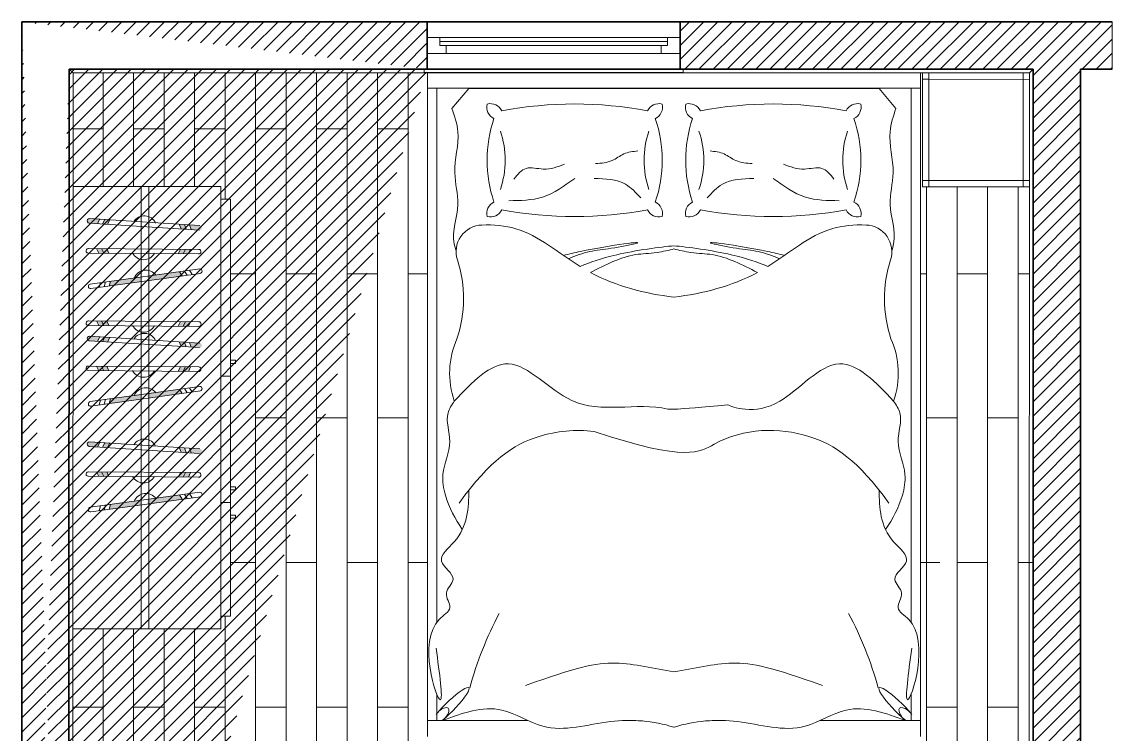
# Model space of a CAD drawing. Header units: millimetres. Extents: x -28732.7 to -28720, y -5761.5 to -5752.1.
# Drawn here: x -28726.782 to -28723.332, y -5758.895 to -5756.641 of the extents above; entities that cross this region are included whole.
import ezdxf

# ---------------------------------------------------------------- set-up
doc = ezdxf.new("R2010")
doc.units = ezdxf.units.MM
doc.layers.get('DEFPOINTS').update_dxf_attribs({"color": 210, "lineweight": 18})
for name, color, linetype, lineweight in [('A-ELEV-MBE', 7, 'Continuous', 18), ('A-GLAZ-FURR', 4, 'Continuous', 18), ('A-SECT-MCUT', 7, 'Continuous', 35), ('PAVIMENTO', 6, 'Continuous', 18)]:
    doc.layers.add(name, color=color, linetype=linetype, lineweight=lineweight)
doc.layers.add('A-ELEV-MBE4', color=41, linetype='Continuous', lineweight=13, transparency=0.25)
doc.layers.add('A-FURN', color=163, linetype='Continuous', lineweight=13, transparency=0.2)
pattern_1 = [(45, (-2.22046, 0.37514), (-0.022450640303, 0.022450640303), [])]

msp = doc.modelspace()

# ---------------------------------------------------------------- hatches: boundary and pattern name
at = {"layer": 'A-FURN'}
h = msp.add_hatch(color=256, dxfattribs=at)
h.paths.add_polyline_path([(-28726.5272, -5757.2802), (-28726.5112, -5757.2812), (-28726.5034, -5757.2672), (-28726.5193, -5757.2662)])
h.paths.add_polyline_path([(-28726.569, -5757.2776), (-28726.5432, -5757.2792), (-28726.5353, -5757.2652), (-28726.5681, -5757.2631, 1.000001)])
h.paths.add_polyline_path([(-28726.2781, -5757.296), (-28726.2621, -5757.297), (-28726.2681, -5757.2821), (-28726.2841, -5757.2811)])
h.paths.add_polyline_path([(-28726.2461, -5757.298), (-28726.2203, -5757.2996, 1), (-28726.2193, -5757.2852), (-28726.2521, -5757.2831)])
h = msp.add_hatch(color=256, dxfattribs=at)
h.paths.add_polyline_path([(-28726.5392, -5757.3725), (-28726.5231, -5757.3726), (-28726.53, -5757.3581), (-28726.546, -5757.358)])
h.paths.add_polyline_path([(-28726.5231, -5757.3726), (-28726.5071, -5757.3727), (-28726.5139, -5757.3582), (-28726.53, -5757.3581)])
h.paths.add_polyline_path([(-28726.2874, -5757.3745), (-28726.2714, -5757.3746), (-28726.2643, -5757.3602), (-28726.2804, -5757.3601)])
h.paths.add_polyline_path([(-28726.2714, -5757.3746), (-28726.2554, -5757.3747), (-28726.2483, -5757.3604), (-28726.2643, -5757.3602)])
h = msp.add_hatch(color=256, dxfattribs=at)
h.paths.add_polyline_path([(-28726.384, -5757.4598), (-28726.2749, -5757.4447), (-28726.2838, -5757.4313), (-28726.384, -5757.4452)])
h.paths.add_polyline_path([(-28726.5014, -5757.4614), (-28726.5063, -5757.4767), (-28726.4056, -5757.4628), (-28726.4056, -5757.4482)])
h = msp.add_hatch(color=256, dxfattribs=at)
h.paths.add_polyline_path([(-28726.5392, -5757.6017), (-28726.5231, -5757.6018), (-28726.53, -5757.5873), (-28726.546, -5757.5872)])
h.paths.add_polyline_path([(-28726.5231, -5757.6018), (-28726.5071, -5757.6019), (-28726.5139, -5757.5874), (-28726.53, -5757.5873)])
h.paths.add_polyline_path([(-28726.2874, -5757.6037), (-28726.2714, -5757.6038), (-28726.2643, -5757.5894), (-28726.2804, -5757.5893)])
h.paths.add_polyline_path([(-28726.2714, -5757.6038), (-28726.2554, -5757.6039), (-28726.2483, -5757.5896), (-28726.2643, -5757.5894)])
h = msp.add_hatch(color=256, dxfattribs=at)
h.paths.add_polyline_path([(-28726.5272, -5757.6521), (-28726.5112, -5757.6531), (-28726.5034, -5757.6391), (-28726.5193, -5757.6381)])
h.paths.add_polyline_path([(-28726.569, -5757.6495), (-28726.5432, -5757.6511), (-28726.5353, -5757.6371), (-28726.5681, -5757.6351, 1.000001)])
h.paths.add_polyline_path([(-28726.2781, -5757.6679), (-28726.2621, -5757.6689), (-28726.2681, -5757.654), (-28726.2841, -5757.653)])
h.paths.add_polyline_path([(-28726.2461, -5757.6699), (-28726.2203, -5757.6715, 1), (-28726.2193, -5757.6571), (-28726.2521, -5757.655)])
h = msp.add_hatch(color=256, dxfattribs=at)
h.paths.add_polyline_path([(-28726.5392, -5757.7444), (-28726.5231, -5757.7445), (-28726.53, -5757.73), (-28726.546, -5757.7299)])
h.paths.add_polyline_path([(-28726.5231, -5757.7445), (-28726.5071, -5757.7446), (-28726.5139, -5757.7301), (-28726.53, -5757.73)])
h.paths.add_polyline_path([(-28726.2874, -5757.7464), (-28726.2714, -5757.7465), (-28726.2643, -5757.7321), (-28726.2804, -5757.732)])
h.paths.add_polyline_path([(-28726.2714, -5757.7465), (-28726.2554, -5757.7466), (-28726.2483, -5757.7323), (-28726.2643, -5757.7321)])
h = msp.add_hatch(color=256, dxfattribs=at)
h.paths.add_polyline_path([(-28726.384, -5757.8317), (-28726.2749, -5757.8166), (-28726.2838, -5757.8032), (-28726.384, -5757.8171)])
h.paths.add_polyline_path([(-28726.5014, -5757.8333), (-28726.5063, -5757.8486), (-28726.4056, -5757.8347), (-28726.4056, -5757.8201)])
h = msp.add_hatch(color=256, dxfattribs=at)
h.paths.add_polyline_path([(-28726.5272, -5757.9866), (-28726.5112, -5757.9876), (-28726.5034, -5757.9736), (-28726.5193, -5757.9726)])
h.paths.add_polyline_path([(-28726.569, -5757.984), (-28726.5432, -5757.9856), (-28726.5353, -5757.9716), (-28726.5681, -5757.9695, 1.000001)])
h.paths.add_polyline_path([(-28726.2781, -5758.0023), (-28726.2621, -5758.0034), (-28726.2681, -5757.9885), (-28726.2841, -5757.9875)])
h.paths.add_polyline_path([(-28726.2461, -5758.0044), (-28726.2203, -5758.006, 1), (-28726.2193, -5757.9916), (-28726.2521, -5757.9895)])
h = msp.add_hatch(color=256, dxfattribs=at)
h.paths.add_polyline_path([(-28726.5392, -5758.0789), (-28726.5231, -5758.079), (-28726.53, -5758.0645), (-28726.546, -5758.0644)])
h.paths.add_polyline_path([(-28726.5231, -5758.079), (-28726.5071, -5758.0791), (-28726.5139, -5758.0646), (-28726.53, -5758.0645)])
h.paths.add_polyline_path([(-28726.2874, -5758.0809), (-28726.2714, -5758.081), (-28726.2643, -5758.0666), (-28726.2804, -5758.0665)])
h.paths.add_polyline_path([(-28726.2714, -5758.081), (-28726.2554, -5758.0811), (-28726.2483, -5758.0668), (-28726.2643, -5758.0666)])
h = msp.add_hatch(color=256, dxfattribs=at)
h.paths.add_polyline_path([(-28726.384, -5758.1662), (-28726.2749, -5758.1511), (-28726.2838, -5758.1377), (-28726.384, -5758.1516)])
h.paths.add_polyline_path([(-28726.5014, -5758.1678), (-28726.5063, -5758.1831), (-28726.4056, -5758.1692), (-28726.4056, -5758.1546)])
at = {"layer": 'A-SECT-MCUT', "true_color": 0x939598}
h = msp.add_hatch(dxfattribs=at)
h.set_pattern_fill('ANSI31', color=252, scale=0.01)
h.set_pattern_definition(pattern_1)
edge = h.paths.add_edge_path()
edge.add_line((-28725.4994, -5756.6405), (-28725.4994, -5756.7905))
edge.add_line((-28725.4994, -5756.6405), (-28726.7824, -5756.6405))
edge.add_line((-28725.499, -5756.7905), (-28726.6324, -5756.7905))
edge.add_line((-28726.7824, -5760.8789), (-28726.7824, -5756.6405))
edge.add_line((-28726.6337, -5760.6388), (-28726.6324, -5756.7905))
edge.add_line((-28726.6337, -5760.8789), (-28726.7824, -5760.8789))
edge.add_line((-28726.6337, -5760.8789), (-28726.6337, -5760.7789))
edge.add_line((-28726.6337, -5760.7789), (-28725.5649, -5760.7788))
edge.add_line((-28725.5649, -5760.6388), (-28725.5649, -5760.7788))
edge.add_line((-28726.6337, -5760.6388), (-28725.5649, -5760.6388))
h = msp.add_hatch(dxfattribs=at)
h.set_pattern_fill('ANSI31', color=252, scale=0.01)
h.set_pattern_definition(pattern_1)
h.paths.add_polyline_path([(-28723.4324, -5759.4355), (-28723.5824, -5759.4355), (-28723.5824, -5756.7905), (-28724.6994, -5756.7905), (-28724.6994, -5756.6405), (-28723.3324, -5756.6405), (-28723.3324, -5756.7905), (-28723.4324, -5756.7905)])

# ---------------------------------------------------------------- linework, layer by layer
at = {"layer": 'A-ELEV-MBE'}
for p, q in [((-28725.4994, -5756.6905), (-28725.4594, -5756.6905)), ((-28725.4594, -5756.7155), (-28725.4594, -5756.6905)), ((-28724.6994, -5756.6905), (-28724.7394, -5756.6905)), ((-28724.7394, -5756.7155), (-28724.7394, -5756.6905)), ((-28725.4394, -5756.7405), (-28725.4394, -5756.7155)), ((-28724.7594, -5756.7405), (-28724.7594, -5756.7155)), ((-28725.4994, -5756.7405), (-28725.4394, -5756.7405)), ((-28724.6994, -5756.7405), (-28724.7594, -5756.7405))]:
    msp.add_line(p, q, dxfattribs=at)
at = {"layer": 'A-ELEV-MBE4'}
for p, q in [((-28726.6217, -5760.6268), (-28726.6204, -5756.8025)), ((-28723.939, -5756.8025), (-28726.6204, -5756.8025)), ((-28725.5094, -5756.7905), (-28725.5094, -5756.8005)), ((-28725.5094, -5756.8005), (-28724.6894, -5756.8005)), ((-28724.6894, -5756.8005), (-28724.6894, -5756.7905)), ((-28723.5944, -5756.8025), (-28723.939, -5756.8025)), ((-28723.5953, -5759.3755), (-28723.5944, -5756.8025)), ((-28723.5824, -5756.7905), (-28723.5944, -5756.8025))]:
    msp.add_line(p, q, dxfattribs=at)
at = {"layer": 'A-FURN'}
for p, q in [((-28725.4994, -5756.6405), (-28725.4994, -5756.6405)), ((-28725.499, -5758.9016), (-28725.499, -5756.8025)), ((-28723.939, -5758.9016), (-28723.939, -5756.8025)), ((-28723.9324, -5757.1625), (-28723.9324, -5756.8025)), ((-28723.9124, -5756.8225), (-28723.9124, -5756.8025)), ((-28723.6145, -5756.8225), (-28723.6145, -5756.8025)), ((-28723.9124, -5756.8225), (-28723.9324, -5756.8225)), ((-28723.9124, -5756.8325), (-28723.9124, -5756.8225)), ((-28723.9124, -5756.8225), (-28723.5944, -5756.8226)), ((-28723.9124, -5757.1425), (-28723.9124, -5756.8325)), ((-28723.6145, -5756.8225), (-28723.6145, -5757.1625)), ((-28725.499, -5756.8501), (-28723.939, -5756.8501)), ((-28725.4697, -5756.8501), (-28725.4697, -5758.5407)), ((-28725.3678, -5756.8516), (-28725.4214, -5756.9144)), ((-28724.719, -5756.8516), (-28725.3678, -5756.8516)), ((-28724.719, -5756.8516), (-28724.0702, -5756.8516)), ((-28724.0702, -5756.8516), (-28724.0166, -5756.9144)), ((-28723.9684, -5756.85), (-28723.9684, -5758.5406)), ((-28723.9124, -5757.1425), (-28723.9324, -5757.1425)), ((-28723.5945, -5757.1426), (-28723.9124, -5757.1425)), ((-28723.9124, -5757.1425), (-28723.9124, -5757.1625)), ((-28723.6145, -5757.1425), (-28723.6145, -5757.1426)), ((-28726.6204, -5757.1615), (-28726.1524, -5757.1615)), ((-28726.3804, -5757.1615), (-28726.4044, -5757.1615)), ((-28726.1524, -5757.1615), (-28726.1524, -5758.5615)), ((-28726.1524, -5757.1615), (-28726.1524, -5757.2015)), ((-28723.5945, -5757.1625), (-28723.9324, -5757.1625)), ((-28726.1524, -5757.2015), (-28726.1224, -5757.2015)), ((-28726.1224, -5757.2015), (-28726.1224, -5758.5215)), ((-28726.2203, -5757.2996), (-28726.569, -5757.2776)), ((-28726.2193, -5757.2852), (-28726.5681, -5757.2631)), ((-28726.5432, -5757.2792), (-28726.5353, -5757.2652)), ((-28726.5272, -5757.2802), (-28726.5193, -5757.2662)), ((-28726.5112, -5757.2812), (-28726.5034, -5757.2672)), ((-28726.2781, -5757.296), (-28726.2841, -5757.2811)), ((-28726.2621, -5757.297), (-28726.2681, -5757.2821)), ((-28726.2461, -5757.298), (-28726.2521, -5757.2831)), ((-28726.2224, -5757.3606), (-28726.5719, -5757.3578)), ((-28726.546, -5757.358), (-28726.5392, -5757.3725)), ((-28726.53, -5757.3581), (-28726.5231, -5757.3726)), ((-28726.5139, -5757.3582), (-28726.5071, -5757.3727)), ((-28726.2225, -5757.375), (-28726.572, -5757.3722)), ((-28726.2804, -5757.3601), (-28726.2874, -5757.3745)), ((-28726.2643, -5757.3602), (-28726.2714, -5757.3746)), ((-28726.2483, -5757.3604), (-28726.2554, -5757.3747)), ((-28726.2195, -5757.4224), (-28726.5657, -5757.4703)), ((-28726.2431, -5757.4403), (-28726.252, -5757.4269)), ((-28726.2175, -5757.4367), (-28726.5637, -5757.4846)), ((-28726.5063, -5757.4767), (-28726.5014, -5757.4614)), ((-28726.2749, -5757.4447), (-28726.2838, -5757.4313)), ((-28726.259, -5757.4425), (-28726.2679, -5757.4291)), ((-28726.538, -5757.4811), (-28726.5331, -5757.4658)), ((-28726.5221, -5757.4789), (-28726.5172, -5757.4636)), ((-28726.2225, -5757.6042), (-28726.572, -5757.6014)), ((-28726.2224, -5757.5898), (-28726.5719, -5757.587)), ((-28726.546, -5757.5872), (-28726.5392, -5757.6017)), ((-28726.53, -5757.5873), (-28726.5231, -5757.6018)), ((-28726.5139, -5757.5874), (-28726.5071, -5757.6019)), ((-28726.2804, -5757.5893), (-28726.2874, -5757.6037)), ((-28726.2643, -5757.5894), (-28726.2714, -5757.6038)), ((-28726.2483, -5757.5896), (-28726.2554, -5757.6039)), ((-28726.2193, -5757.6571), (-28726.5681, -5757.6351)), ((-28726.2203, -5757.6715), (-28726.569, -5757.6495)), ((-28726.5432, -5757.6511), (-28726.5353, -5757.6371)), ((-28726.5272, -5757.6521), (-28726.5193, -5757.6381)), ((-28726.5112, -5757.6531), (-28726.5034, -5757.6391)), ((-28726.2781, -5757.6679), (-28726.2841, -5757.653)), ((-28726.2621, -5757.6689), (-28726.2681, -5757.654)), ((-28726.2461, -5757.6699), (-28726.2521, -5757.655)), ((-28726.2224, -5757.7325), (-28726.5719, -5757.7297)), ((-28726.546, -5757.7299), (-28726.5392, -5757.7444)), ((-28726.53, -5757.73), (-28726.5231, -5757.7445)), ((-28726.5139, -5757.7301), (-28726.5071, -5757.7446)), ((-28726.2804, -5757.732), (-28726.2874, -5757.7464)), ((-28726.2643, -5757.7321), (-28726.2714, -5757.7465)), ((-28726.2483, -5757.7323), (-28726.2554, -5757.7466)), ((-28726.1061, -5757.7115), (-28726.1224, -5757.7115)), ((-28726.1224, -5757.7215), (-28726.1061, -5757.7215)), ((-28726.1061, -5757.7215), (-28726.1061, -5757.7115)), ((-28726.2225, -5757.7469), (-28726.572, -5757.7441)), ((-28726.1224, -5757.7615), (-28726.1524, -5757.7615)), ((-28726.2195, -5757.7943), (-28726.5657, -5757.8422)), ((-28726.2749, -5757.8166), (-28726.2838, -5757.8032)), ((-28726.259, -5757.8144), (-28726.2679, -5757.801)), ((-28726.2431, -5757.8122), (-28726.252, -5757.7988)), ((-28726.2175, -5757.8086), (-28726.5637, -5757.8565)), ((-28726.538, -5757.853), (-28726.5331, -5757.8377)), ((-28726.5221, -5757.8508), (-28726.5172, -5757.8355)), ((-28726.5063, -5757.8486), (-28726.5014, -5757.8333)), ((-28726.2193, -5757.9916), (-28726.5681, -5757.9695)), ((-28726.5432, -5757.9856), (-28726.5353, -5757.9716)), ((-28726.5272, -5757.9866), (-28726.5193, -5757.9726)), ((-28726.5112, -5757.9876), (-28726.5034, -5757.9736)), ((-28726.2203, -5758.006), (-28726.569, -5757.984)), ((-28726.2781, -5758.0023), (-28726.2841, -5757.9875)), ((-28726.2621, -5758.0034), (-28726.2681, -5757.9885)), ((-28726.2461, -5758.0044), (-28726.2521, -5757.9895)), ((-28726.2225, -5758.0814), (-28726.572, -5758.0786)), ((-28726.2224, -5758.067), (-28726.5719, -5758.0642)), ((-28726.546, -5758.0644), (-28726.5392, -5758.0789)), ((-28726.53, -5758.0645), (-28726.5231, -5758.079)), ((-28726.5139, -5758.0646), (-28726.5071, -5758.0791)), ((-28726.2804, -5758.0665), (-28726.2874, -5758.0809)), ((-28726.2643, -5758.0666), (-28726.2714, -5758.081)), ((-28726.2483, -5758.0668), (-28726.2554, -5758.0811)), ((-28726.1061, -5758.1115), (-28726.1224, -5758.1115)), ((-28726.1061, -5758.1215), (-28726.1061, -5758.1115)), ((-28726.2195, -5758.1288), (-28726.5657, -5758.1767)), ((-28726.2175, -5758.1431), (-28726.5637, -5758.191)), ((-28726.2749, -5758.1511), (-28726.2838, -5758.1377)), ((-28726.259, -5758.1489), (-28726.2679, -5758.1355)), ((-28726.2431, -5758.1467), (-28726.252, -5758.1333)), ((-28726.1224, -5758.1215), (-28726.1061, -5758.1215)), ((-28726.538, -5758.1875), (-28726.5331, -5758.1722)), ((-28726.5221, -5758.1853), (-28726.5172, -5758.17)), ((-28726.5063, -5758.1831), (-28726.5014, -5758.1678)), ((-28726.1224, -5758.1615), (-28726.1524, -5758.1615)), ((-28726.1061, -5758.2015), (-28726.1224, -5758.2015)), ((-28726.1224, -5758.2115), (-28726.1061, -5758.2115)), ((-28726.1061, -5758.2115), (-28726.1061, -5758.2015)), ((-28726.1524, -5758.5615), (-28726.1524, -5758.5215)), ((-28726.1524, -5758.5215), (-28726.1224, -5758.5215)), ((-28726.1524, -5758.5615), (-28726.6204, -5758.5615)), ((-28725.4697, -5758.7675), (-28725.4697, -5758.8516)), ((-28723.9684, -5758.7675), (-28723.9684, -5758.8515)), ((-28725.419, -5758.8516), (-28725.499, -5758.8516)), ((-28725.419, -5758.8516), (-28725.1812, -5758.8516)), ((-28724.8791, -5758.8516), (-28724.8396, -5758.8516)), ((-28724.5589, -5758.8516), (-28724.5985, -5758.8516)), ((-28724.019, -5758.8516), (-28724.2568, -5758.8516)), ((-28724.019, -5758.8516), (-28723.939, -5758.8516))]:
    msp.add_line(p, q, dxfattribs=at)
at = {"layer": 'A-FURN', "color": 251, "true_color": 0x636466}
for p, q in [((-28726.5252, -5756.8025), (-28726.5252, -5757.1615)), ((-28726.4287, -5756.8025), (-28726.4287, -5757.1615)), ((-28726.3322, -5756.8025), (-28726.3322, -5757.1615)), ((-28726.2357, -5756.8025), (-28726.2357, -5757.1615)), ((-28726.1392, -5756.8025), (-28726.1392, -5757.2015)), ((-28726.0427, -5756.8025), (-28726.0427, -5760.6268)), ((-28725.9462, -5756.8025), (-28725.9462, -5760.6268)), ((-28725.8497, -5756.8025), (-28725.8497, -5760.6268)), ((-28725.7532, -5756.8025), (-28725.7532, -5760.6268)), ((-28725.6567, -5756.8025), (-28725.6567, -5760.6268)), ((-28725.5602, -5756.8025), (-28725.5602, -5760.6268)), ((-28726.5252, -5756.9788), (-28726.6217, -5756.9788)), ((-28726.3322, -5756.9788), (-28726.4287, -5756.9788)), ((-28726.1392, -5756.9788), (-28726.2357, -5756.9788)), ((-28725.9462, -5756.9788), (-28726.0427, -5756.9788)), ((-28725.7532, -5756.9788), (-28725.8497, -5756.9788)), ((-28725.5602, -5756.9788), (-28725.6567, -5756.9788)), ((-28723.9197, -5757.1625), (-28723.9197, -5760.2055)), ((-28723.8232, -5757.1625), (-28723.8232, -5760.2055)), ((-28723.7267, -5757.1625), (-28723.7267, -5760.2055)), ((-28723.6302, -5757.1625), (-28723.6302, -5760.2055)), ((-28726.0427, -5757.4378), (-28726.1224, -5757.4378)), ((-28725.8497, -5757.4378), (-28725.9462, -5757.4378)), ((-28725.6567, -5757.4378), (-28725.7532, -5757.4378)), ((-28725.499, -5757.4378), (-28725.5602, -5757.4378)), ((-28723.9197, -5757.4378), (-28723.939, -5757.4378)), ((-28723.7267, -5757.4378), (-28723.8232, -5757.4378)), ((-28723.5946, -5757.4378), (-28723.6302, -5757.4378)), ((-28725.9462, -5757.8938), (-28726.0427, -5757.8938)), ((-28725.7532, -5757.8938), (-28725.8497, -5757.8938)), ((-28725.5602, -5757.8938), (-28725.6567, -5757.8938)), ((-28723.8232, -5757.8938), (-28723.9197, -5757.8938)), ((-28723.6302, -5757.8938), (-28723.7267, -5757.8938)), ((-28726.0427, -5758.3518), (-28726.1224, -5758.3518)), ((-28725.8497, -5758.3518), (-28725.9462, -5758.3518)), ((-28725.6567, -5758.3518), (-28725.7532, -5758.3518)), ((-28725.499, -5758.3518), (-28725.5602, -5758.3518)), ((-28723.9197, -5758.3518), (-28723.939, -5758.3518)), ((-28723.939, -5758.3518), (-28723.8778, -5758.3518)), ((-28723.7267, -5758.3518), (-28723.8232, -5758.3518)), ((-28723.5824, -5758.3518), (-28723.6302, -5758.3518)), ((-28726.1392, -5758.5215), (-28726.1392, -5759.0183)), ((-28726.5252, -5758.5615), (-28726.5252, -5759.0183)), ((-28726.4287, -5758.5615), (-28726.4287, -5759.0183)), ((-28726.3322, -5758.5615), (-28726.3322, -5759.0183)), ((-28726.2357, -5758.5615), (-28726.2357, -5759.0183)), ((-28726.5252, -5758.8088), (-28726.6217, -5758.8088)), ((-28726.3322, -5758.8088), (-28726.4287, -5758.8088)), ((-28726.1392, -5758.8088), (-28726.2357, -5758.8088)), ((-28725.9462, -5758.8088), (-28726.0427, -5758.8088)), ((-28725.7532, -5758.8088), (-28725.8497, -5758.8088)), ((-28725.5602, -5758.8088), (-28725.6567, -5758.8088)), ((-28723.8232, -5758.8088), (-28723.9197, -5758.8088)), ((-28723.6302, -5758.8088), (-28723.7267, -5758.8088))]:
    msp.add_line(p, q, dxfattribs=at)
at = {"layer": 'A-FURN', "ltscale": 0.01}
for p, q in [((-28726.4044, -5758.5615), (-28726.4044, -5757.1615)), ((-28726.3804, -5758.5615), (-28726.3804, -5757.1615))]:
    msp.add_line(p, q, dxfattribs=at)
at = {"layer": 'A-FURN'}
for centre, radius, start, end in [((-28725.2711, -5756.9107), 0.04, 165.5166, 244.2099), ((-28725.2999, -5756.9394), 0.04, 25.7901, 104.4834), ((-28725.0332, -5758.157), 1.2564, 79.4235, 100.5765), ((-28724.7666, -5756.9394), 0.04, 75.5166, 154.2099), ((-28724.7953, -5756.9107), 0.04, 295.7901, 14.4834), ((-28724.6427, -5756.9107), 0.04, 165.5166, 244.2099), ((-28724.6715, -5756.9394), 0.04, 25.7901, 104.4834), ((-28724.4048, -5758.157), 1.2564, 79.4235, 100.5765), ((-28724.1382, -5756.9394), 0.04, 75.5166, 154.2099), ((-28724.1669, -5756.9107), 0.04, 295.7901, 14.4834), ((-28724.8988, -5757.0787), 0.4114, 161.2852, 198.7148), ((-28725.1676, -5757.0787), 0.4114, 341.2852, 18.7148), ((-28724.2705, -5757.0787), 0.4114, 161.2852, 198.7148), ((-28724.5392, -5757.0787), 0.4114, 341.2852, 18.7148), ((-28725.5385, -5757.0787), 0.2856, 341.1598, 18.8402), ((-28724.5279, -5757.0787), 0.2856, 161.1598, 198.8402), ((-28724.9101, -5757.0787), 0.2856, 341.1598, 18.8402), ((-28723.8995, -5757.0787), 0.2856, 161.1598, 198.8402), ((-28725.2711, -5757.2468), 0.04, 115.7901, 194.4834), ((-28724.7953, -5757.2468), 0.04, 345.5166, 64.2099), ((-28724.6427, -5757.2468), 0.04, 115.7901, 194.4834), ((-28724.1669, -5757.2468), 0.04, 345.5166, 64.2099), ((-28726.3949, -5757.2936), 0.0393, 24.486, 148.2178), ((-28725.2999, -5757.218), 0.04, 255.5166, 334.2099), ((-28725.0332, -5756.0004), 1.2564, 259.4235, 280.5765), ((-28724.7666, -5757.218), 0.04, 205.7901, 284.4834), ((-28724.6715, -5757.218), 0.04, 255.5166, 334.2099), ((-28724.4048, -5756.0004), 1.2564, 259.4235, 280.5765), ((-28724.1382, -5757.218), 0.04, 205.7901, 284.4834), ((-28726.5686, -5757.2704), 0.00722, 86.3826, 266.3826), ((-28725.3241, -5757.3678), 0.0843, 92.0149, 197.9489), ((-28724.1139, -5757.3678), 0.0843, 342.0511, 87.9851), ((-28726.572, -5757.365), 0.00722, 89.5416, 269.5416), ((-28726.3971, -5757.3541), 0.0393, 207.7064, 331.4382), ((-28726.2229, -5757.3678), 0.00722, 266.3826, 86.3826), ((-28726.2229, -5757.3678), 0.00722, 266.3826, 86.3826), ((-28725.7831, -5757.5165), 0.3982, 341.4343, 17.9489), ((-28723.6549, -5757.5165), 0.3982, 162.0511, 198.5657), ((-28726.3899, -5757.4657), 0.0393, 35.9789, 159.7107), ((-28726.2195, -5757.4297), 0.00722, 269.5416, 89.5416), ((-28726.2195, -5757.4297), 0.00722, 269.5416, 89.5416), ((-28726.5647, -5757.4775), 0.00722, 97.8755, 277.8755), ((-28726.572, -5757.5942), 0.00722, 89.5416, 269.5416), ((-28726.2225, -5757.597), 0.00722, 269.5416, 89.5416), ((-28726.5686, -5757.6423), 0.00722, 86.3826, 266.3826), ((-28726.3971, -5757.5833), 0.0393, 207.7064, 331.4382), ((-28726.3949, -5757.6655), 0.0393, 24.486, 148.2178), ((-28725.1579, -5757.7525), 0.2708, 156.2218, 198.9732), ((-28724.2801, -5757.7525), 0.2708, 341.0268, 23.7782), ((-28726.572, -5757.7369), 0.00722, 89.5416, 269.5416), ((-28726.2229, -5757.7397), 0.00722, 266.3826, 86.3826), ((-28726.2229, -5757.7397), 0.00722, 266.3826, 86.3826), ((-28726.3971, -5757.726), 0.0393, 207.7064, 331.4382), ((-28726.3899, -5757.8376), 0.0393, 35.9789, 159.7107), ((-28726.2195, -5757.8016), 0.00722, 269.5416, 89.5416), ((-28726.5647, -5757.8494), 0.00722, 97.8755, 277.8755), ((-28726.5686, -5757.9767), 0.00722, 86.3826, 266.3826), ((-28726.3949, -5758), 0.0393, 24.486, 148.2178), ((-28726.572, -5758.0714), 0.00722, 89.5416, 269.5416), ((-28726.3971, -5758.0605), 0.0393, 207.7064, 331.4382), ((-28726.2229, -5758.0742), 0.00722, 266.3826, 86.3826), ((-28726.2229, -5758.0742), 0.00722, 266.3826, 86.3826), ((-28726.3899, -5758.1721), 0.0393, 35.9789, 159.7107), ((-28726.2195, -5758.1361), 0.00722, 269.5416, 89.5416), ((-28726.2195, -5758.1361), 0.00722, 269.5416, 89.5416), ((-28726.5647, -5758.1839), 0.00722, 97.8755, 277.8755), ((-28724.2804, -5759.0415), 1.1236, 151.9027, 164.8357), ((-28725.1576, -5759.0415), 1.1236, 15.1643, 28.0973)]:
    msp.add_arc(centre, radius, start, end, dxfattribs=at)
at = {"layer": 'A-FURN', "extrusion": (0, 0, -1)}
for centre, major_axis, ratio, start_param, end_param in [((-28725.433, -5758.8127), (0.0652, 0.0652), 0.168252, 4.250342, 8.316029), ((-28725.4556, -5758.8353), (0.0226, 0.0226), 0.453532, 4.422107, 8.144264)]:
    msp.add_ellipse(centre, major_axis=major_axis, ratio=ratio, start_param=start_param, end_param=end_param, dxfattribs=at)
at = {"layer": 'A-FURN'}
for centre, major_axis, ratio, start_param, end_param in [((-28724.005, -5758.8127), (-0.0652, 0.0652), 0.168252, 4.250342, 8.316029), ((-28723.9825, -5758.8353), (-0.0226, 0.0226), 0.453532, 4.422107, 8.144264)]:
    msp.add_ellipse(centre, major_axis=major_axis, ratio=ratio, start_param=start_param, end_param=end_param, dxfattribs=at)
for points, knots in [([(-28725.4214, -5756.9144), (-28725.4131, -5756.9388), (-28725.3905, -5757.0051), (-28725.4247, -5757.1085), (-28725.3892, -5757.227), (-28725.4257, -5757.3073), (-28725.4105, -5757.3576), (-28725.4084, -5757.3647)], [0, 0, 0, 0, 0.0901802, 0.2449351, 0.3646438, 0.5132331, 0.5378548, 0.5378548, 0.5378548, 0.5378548]), ([(-28724.0166, -5756.9144), (-28724.0249, -5756.9388), (-28724.0475, -5757.0051), (-28724.0133, -5757.1085), (-28724.0488, -5757.227), (-28724.0123, -5757.3073), (-28724.0275, -5757.3576), (-28724.0296, -5757.3647)], [0, 0, 0, 0, 0.0901802, 0.2449351, 0.3646438, 0.5132331, 0.5378548, 0.5378548, 0.5378548, 0.5378548]), ([(-28725.0159, -5757.4148), (-28725.0839, -5757.3723), (-28725.1763, -5757.2904), (-28725.2896, -5757.2823), (-28725.3271, -5757.2836)], [1.3582378, 1.3582378, 1.3582378, 1.3582378, 1.6381418, 1.7706953, 1.7706953, 1.7706953, 1.7706953]), ([(-28724.4221, -5757.4148), (-28724.3541, -5757.3723), (-28724.2618, -5757.2904), (-28724.1485, -5757.2823), (-28724.1109, -5757.2836)], [1.3582378, 1.3582378, 1.3582378, 1.3582378, 1.6381418, 1.7706953, 1.7706953, 1.7706953, 1.7706953]), ([(-28725.0685, -5757.3795), (-28725.0515, -5757.3753), (-28724.9366, -5757.3488), (-28724.7639, -5757.3275), (-28724.9186, -5757.3589), (-28724.9865, -5757.3647), (-28725.0305, -5757.3805), (-28725.0531, -5757.3902)], [0.1043639, 0.1043639, 0.1043639, 0.1043639, 0.1489731, 0.3882761, 0.4793617, 0.5593494, 0.6446217, 0.6446217, 0.6446217, 0.6446217]), ([(-28725.0159, -5757.4148), (-28724.9843, -5757.402), (-28724.9157, -5757.3749), (-28724.7589, -5757.3523), (-28724.719, -5757.3495)], [0.0056315, 0.0056315, 0.0056315, 0.0056315, 0.1489731, 0.3100336, 0.3100336, 0.3100336, 0.3100336]), ([(-28724.719, -5757.3593), (-28724.7341, -5757.3633), (-28724.7828, -5757.3738), (-28724.8666, -5757.374), (-28724.9361, -5757.4096), (-28724.983, -5757.4339)], [0.4222578, 0.4222578, 0.4222578, 0.4222578, 0.4793617, 0.5593494, 0.7397317, 0.7397317, 0.7397317, 0.7397317]), ([(-28724.4221, -5757.4148), (-28724.4537, -5757.402), (-28724.5223, -5757.3749), (-28724.6791, -5757.3523), (-28724.719, -5757.3495)], [0.0056315, 0.0056315, 0.0056315, 0.0056315, 0.1489731, 0.3100336, 0.3100336, 0.3100336, 0.3100336]), ([(-28724.719, -5757.3593), (-28724.7039, -5757.3633), (-28724.6552, -5757.3738), (-28724.5714, -5757.374), (-28724.5019, -5757.4096), (-28724.455, -5757.4339)], [0.4222578, 0.4222578, 0.4222578, 0.4222578, 0.4793617, 0.5593494, 0.7397317, 0.7397317, 0.7397317, 0.7397317]), ([(-28724.3695, -5757.3795), (-28724.3865, -5757.3753), (-28724.5014, -5757.3488), (-28724.6742, -5757.3275), (-28724.5195, -5757.3589), (-28724.4515, -5757.3647), (-28724.4075, -5757.3805), (-28724.3849, -5757.3902)], [0.1043639, 0.1043639, 0.1043639, 0.1043639, 0.1489731, 0.3882761, 0.4793617, 0.5593494, 0.6446217, 0.6446217, 0.6446217, 0.6446217]), ([(-28724.5486, -5757.8528), (-28724.7253, -5757.8688), (-28724.8342, -5757.8408), (-28725.0287, -5757.9115), (-28725.2371, -5757.6537), (-28725.3572, -5757.7805), (-28725.414, -5757.8405)], [0.9047181, 0.9047181, 0.9047181, 0.9047181, 0.9270873, 1.2899182, 1.564439, 1.8105546, 1.8105546, 1.8105546, 1.8105546]), ([(-28724.5486, -5757.8528), (-28724.5375, -5757.8581), (-28724.4093, -5757.9114), (-28724.201, -5757.6537), (-28724.0808, -5757.7805), (-28724.0241, -5757.8405)], [0.9273228, 0.9273228, 0.9273228, 0.9273228, 1.2899182, 1.564439, 1.8105546, 1.8105546, 1.8105546, 1.8105546]), ([(-28725.414, -5757.8405), (-28725.4221, -5757.8528), (-28725.4474, -5757.891), (-28725.413, -5757.9757), (-28725.4581, -5758.0584), (-28725.4411, -5758.1584), (-28725.411, -5758.2132), (-28725.3887, -5758.2473)], [0, 0, 0, 0, 0.050513, 0.157399, 0.2842023, 0.3628173, 0.5066917, 0.5066917, 0.5066917, 0.5066917]), ([(-28724.0241, -5757.8405), (-28724.0159, -5757.8528), (-28723.9906, -5757.891), (-28724.025, -5757.9757), (-28723.98, -5758.0584), (-28723.9969, -5758.1584), (-28724.027, -5758.2132), (-28724.0493, -5758.2473)], [0, 0, 0, 0, 0.050513, 0.157399, 0.2842023, 0.3628173, 0.5066917, 0.5066917, 0.5066917, 0.5066917]), ([(-28724.9716, -5757.9366), (-28725.0309, -5757.9289), (-28725.1809, -5757.9457), (-28725.3005, -5758.0276), (-28725.3988, -5758.1632)], [1.2494948, 1.2494948, 1.2494948, 1.2494948, 1.464666, 1.7884889, 1.7884889, 1.7884889, 1.7884889]), ([(-28724.9716, -5757.9366), (-28724.677, -5758.0358), (-28724.5464, -5757.9254), (-28724.2916, -5757.9219), (-28724.1376, -5758.0276), (-28724.0392, -5758.1632)], [0.9239289, 0.9239289, 0.9239289, 0.9239289, 1.0936692, 1.464666, 1.7884889, 1.7884889, 1.7884889, 1.7884889]), ([(-28725.1889, -5758.7406), (-28725.0317, -5758.6839), (-28724.9047, -5758.6531), (-28724.7827, -5758.6881), (-28724.719, -5758.6975)], [0.0299012, 0.0299012, 0.0299012, 0.0299012, 0.2769669, 0.5153745, 0.5153745, 0.5153745, 0.5153745]), ([(-28724.2491, -5758.7406), (-28724.4064, -5758.6839), (-28724.5333, -5758.6531), (-28724.6553, -5758.6881), (-28724.719, -5758.6975)], [0.0299012, 0.0299012, 0.0299012, 0.0299012, 0.2769669, 0.5153745, 0.5153745, 0.5153745, 0.5153745]), ([(-28725.4522, -5758.8516), (-28725.3881, -5758.8281), (-28725.2772, -5758.7875), (-28725.1141, -5758.9034), (-28724.9231, -5758.8411), (-28724.7852, -5758.8519), (-28724.7191, -5758.8726), (-28724.719, -5758.8726)], [0, 0, 0, 0, 0.2268327, 0.3924095, 0.647335, 0.885914, 0.8863687, 0.8863687, 0.8863687, 0.8863687]), ([(-28723.9858, -5758.8516), (-28724.0499, -5758.8281), (-28724.1608, -5758.7875), (-28724.3239, -5758.9034), (-28724.515, -5758.8411), (-28724.6528, -5758.8519), (-28724.7189, -5758.8726), (-28724.719, -5758.8726)], [0, 0, 0, 0, 0.2268327, 0.3924095, 0.647335, 0.885914, 0.8863687, 0.8863687, 0.8863687, 0.8863687])]:
    msp.add_open_spline(points, degree=3, knots=knots, dxfattribs=at)
for points in [[(-28724.8331, -5757.0492), (-28724.8777, -5757.0587), (-28724.9145, -5757.0795), (-28724.9669, -5757.0889)], [(-28724.6049, -5757.0492), (-28724.5604, -5757.0587), (-28724.5235, -5757.0795), (-28724.4711, -5757.0889)], [(-28725.2252, -5757.1381), (-28725.1869, -5757.1042), (-28725.1324, -5757.1066), (-28725.0651, -5757.0908)], [(-28724.2129, -5757.1381), (-28724.2511, -5757.1042), (-28724.3056, -5757.1066), (-28724.3729, -5757.0908)], [(-28725.2415, -5757.2065), (-28725.135, -5757.1952), (-28725.0331, -5757.136)], [(-28724.8243, -5757.1976), (-28724.8724, -5757.1545), (-28724.9718, -5757.1362)], [(-28724.6137, -5757.1976), (-28724.5657, -5757.1545), (-28724.4662, -5757.1362)], [(-28724.1965, -5757.2065), (-28724.303, -5757.1952), (-28724.405, -5757.136)], [(-28725.4718, -5758.622), (-28725.4579, -5758.7855), (-28725.462, -5758.5317), (-28725.4282, -5758.494), (-28725.4392, -5758.4484), (-28725.4181, -5758.4052), (-28725.4543, -5758.3476), (-28725.4141, -5758.2855), (-28725.3678, -5758.1222)], [(-28723.9662, -5758.622), (-28723.9802, -5758.7855), (-28723.976, -5758.5317), (-28724.0098, -5758.494), (-28723.9988, -5758.4484), (-28724.0199, -5758.4052), (-28723.9837, -5758.3476), (-28724.024, -5758.2855), (-28724.0702, -5758.1222)]]:
    msp.add_spline(points, degree=3, dxfattribs=at)
for points in [[(-28724.719, -5757.5119), (-28724.8114, -5757.4998), (-28724.9014, -5757.4776), (-28724.983, -5757.4339)], [(-28724.719, -5757.5119), (-28724.6266, -5757.4998), (-28724.5366, -5757.4776), (-28724.455, -5757.4339)]]:
    msp.add_open_spline(points, degree=3, dxfattribs=at)
at = {"layer": 'A-GLAZ-FURR'}
for p, q in [((-28725.4594, -5756.6905), (-28724.7394, -5756.6905)), ((-28725.4594, -5756.703), (-28724.7394, -5756.703)), ((-28725.4594, -5756.7155), (-28724.7394, -5756.7155)), ((-28725.4394, -5756.7405), (-28724.7594, -5756.7405))]:
    msp.add_line(p, q, dxfattribs=at)
at = {"layer": 'A-SECT-MCUT'}
for p, q in [((-28726.7824, -5760.8789), (-28726.7824, -5756.6405)), ((-28725.4994, -5756.6405), (-28726.7824, -5756.6405)), ((-28725.4994, -5756.6405), (-28725.4994, -5756.7905)), ((-28725.4994, -5756.6405), (-28724.6994, -5756.6405)), ((-28724.6994, -5756.7905), (-28724.6994, -5756.6405)), ((-28724.6994, -5756.6405), (-28723.3324, -5756.6405)), ((-28726.6337, -5760.6388), (-28726.6324, -5756.7905)), ((-28725.499, -5756.7905), (-28726.6324, -5756.7905)), ((-28726.6204, -5756.8025), (-28726.6324, -5756.7905)), ((-28725.499, -5756.7905), (-28724.6994, -5756.7905)), ((-28724.6994, -5756.7905), (-28723.5824, -5756.7905)), ((-28723.5824, -5758.7905), (-28723.5824, -5756.7905)), ((-28723.5824, -5759.4355), (-28723.5824, -5756.7905)), ((-28723.4324, -5756.7905), (-28723.4324, -5759.4355)), ((-28723.4324, -5756.7905), (-28723.3324, -5756.7905))]:
    msp.add_line(p, q, dxfattribs=at)
at = {"layer": 'DEFPOINTS'}
msp.add_line((-28723.3324, -5756.7905), (-28723.3324, -5756.6405), dxfattribs=at)
at = {"layer": 'PAVIMENTO'}
for points in [[(-28726.6324, -5757.2188), (-28726.6326, -5757.2188)], [(-28726.6324, -5757.2188), (-28726.6326, -5757.2188)], [(-28726.6324, -5757.4088), (-28726.6327, -5757.4088)], [(-28726.6327, -5757.4088), (-28726.6324, -5757.4088)], [(-28726.6324, -5757.5988), (-28726.6327, -5757.5988)], [(-28726.6327, -5757.5988), (-28726.6324, -5757.5988)], [(-28726.6328, -5757.7888), (-28726.6324, -5757.7888)], [(-28726.6328, -5757.7888), (-28726.6324, -5757.7888)], [(-28726.6324, -5757.9788), (-28726.6329, -5757.9788)], [(-28726.6329, -5757.9788), (-28726.6324, -5757.9788)], [(-28726.6324, -5758.1688), (-28726.6329, -5758.1688)], [(-28726.6329, -5758.1688), (-28726.6324, -5758.1688)], [(-28726.6324, -5758.3588), (-28726.633, -5758.3588)], [(-28726.6324, -5758.3588), (-28726.633, -5758.3588)]]:
    msp.add_lwpolyline(points, dxfattribs=at)

doc.saveas('drawing.dxf')
